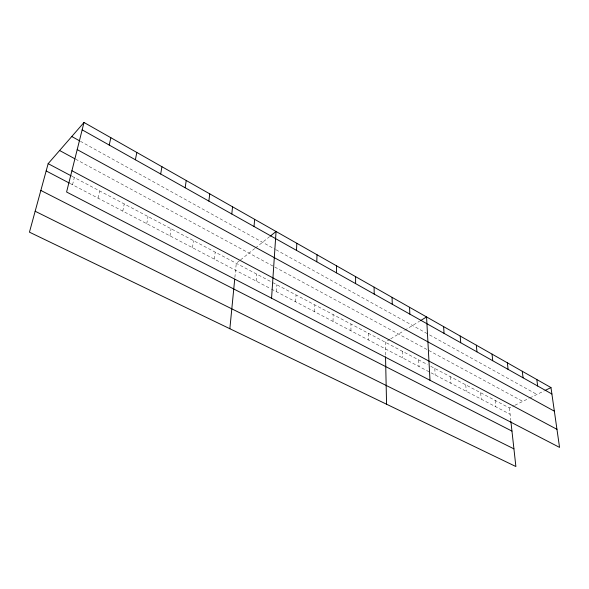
<?xml version="1.0" encoding="UTF-8"?>
<svg xmlns="http://www.w3.org/2000/svg" width="589" height="589" viewBox="0 0 589 589"><rect width="100%" height="100%" fill="white"/><g stroke="black" fill="none" stroke-linecap="round" stroke-linejoin="round"><path stroke-width="0.44" stroke-dasharray="2.94 2.21" d="M350.941 330.797L350.97 324.046M333.021 321.395L333.146 314.607M314.607 311.743L314.835 304.911M295.685 301.811L296.017 294.942M276.219 291.607L276.661 284.693M256.193 281.1L256.76 274.15M234.886 277.412L236.27 263.298L239.811 260.463M214.367 259.16L215.184 252.129M192.507 247.697L193.464 240.621M169.978 235.88L171.082 228.768M146.757 223.695L148.016 216.546M122.799 211.127L124.22 203.949M98.068 198.162L99.674 190.946M72.543 184.769L74.332 177.517M240.526 259.896L254.72 248.558M255.435 247.984L269.659 236.616M389.911 339.323L385.221 342.194L385.523 355.962M390.691 338.844L403.98 330.731M404.761 330.26L419.567 321.211M430.765 366.314L509.389 407.963L514.123 405.637M514.911 405.254L529.077 398.304M529.864 397.921L544.369 390.809M70.143 183.51L270.616 288.662M271.411 289.081L510.089 414.281M71.954 176.258L271.882 282.16M272.685 282.58L427.548 364.606M75.598 159.17L522.796 401.389M80.398 141.286L275.277 249.361M276.072 249.795L428.041 334.066M429.587 334.927L536.932 394.453M509.389 407.963L510.773 420.472M495.202 400.446L495.842 406.808M480.661 392.745L481.242 399.143M465.752 384.845L466.267 391.295M450.467 376.746L450.916 383.24M434.785 368.442L435.168 374.979M418.698 359.923L419 366.498M402.177 351.177L402.405 357.795M368.324 333.241L368.383 339.949"/><path stroke-width="0.88" d="M355.609 283.618L355.616 276.661M336.481 272.862L336.591 265.86M316.779 261.781L317.007 254.742M296.488 250.377L296.841 243.294M271.566 298.203L276.064 231.499L270.373 236.049M254.028 226.493L254.639 219.344M229.857 328.728L234.716 279.193M231.794 213.991L232.552 206.798M208.845 201.085L209.758 193.862M185.152 187.758L186.234 180.506M160.679 173.998L161.931 166.709M135.382 159.774L136.825 152.455M109.223 145.056L110.857 137.716M83.999 122.468L66.586 192.014L559.55 447.397L550.973 387.569L83.999 122.468L48.158 163.654L29.45 232.169L515.883 466.532L510.877 421.356M420.34 320.74L426.561 316.941L429.999 380.288M545.193 390.404L550.973 387.569M35.163 211.245L513.925 448.855M40.84 190.438L511.959 431.096M46.17 170.935L69.347 183.091M48.158 163.654L71.159 175.839M71.917 170.729L556.958 429.322M59.599 150.504L74.803 158.735M77.203 149.606L554.359 411.181M71.777 136.508L79.611 140.852M82.158 129.838L551.9 394.012M536.807 379.522L537.676 386.009M522.274 371.269L523.076 377.799M507.357 362.802L508.101 369.384M492.051 354.114L492.728 360.733M476.339 345.191L476.943 351.854M460.193 336.032L460.731 342.739M443.613 326.615L444.062 333.367M409.554 307.281L409.841 314.121M392.075 297.357L392.267 304.233M385.537 356.853L386.568 404.223M374.103 287.16L374.199 294.073"/></g></svg>
